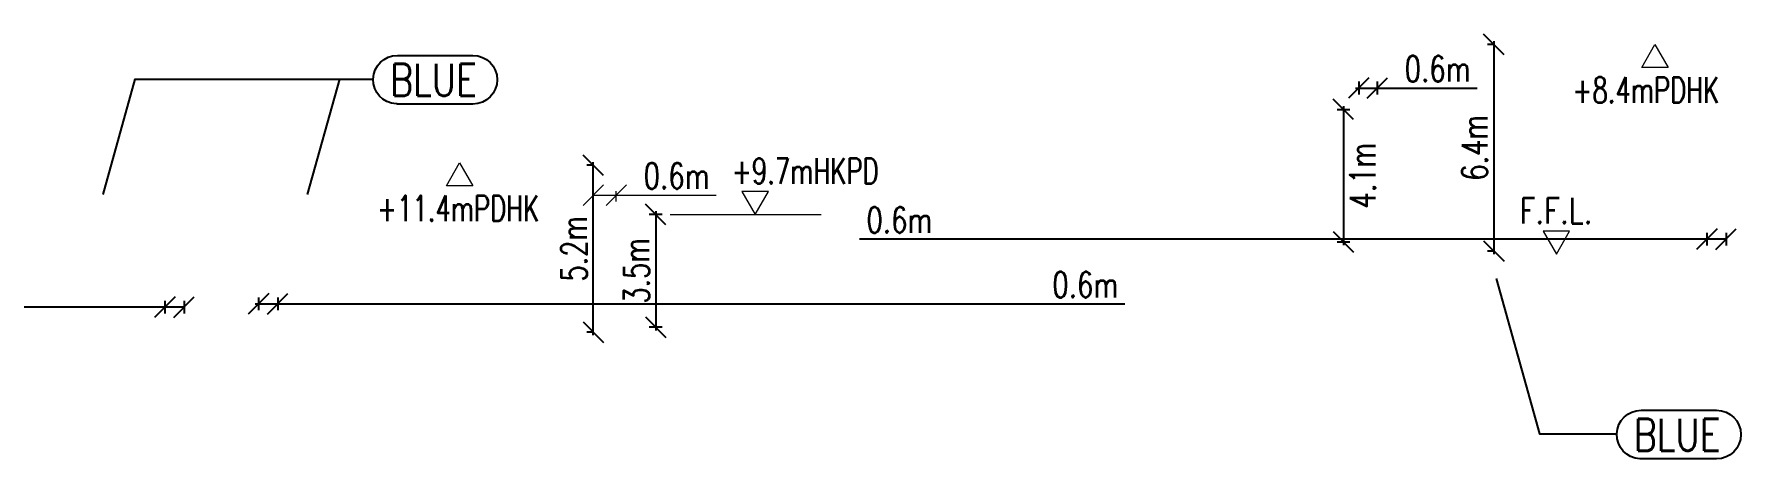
# Model space of a CAD drawing. Header units: millimetres. Extents: x 829698 to 839067, y 817400 to 823544.
# Drawn here: x 836071 to 836604, y 820010 to 820143 of the extents above; entities that cross this region are included whole.
import ezdxf
from ezdxf.enums import TextEntityAlignment as Align

# ---------------------------------------------------------------- set-up
doc = ezdxf.new("R2010")
doc.units = ezdxf.units.MM
doc.layers.add('01-txt', color=7, linetype='Continuous', lineweight=20)
doc.styles.add('ROMANS', font='romans.shx', dxfattribs={"width": 0.75})
doc.styles.get("Standard").update_dxf_attribs({"font": 'arial.ttf'})
doc.dimstyles.new('ISO-25', dxfattribs={"dimtxt": 2.5, "dimasz": 2.5, "dimexe": 1.25, "dimexo": 0.625, "dimtad": 1, "dimtxsty": 'Standard', "dimcen": 2.5, "dimadec": 0, "dimazin": 0, "dimtfac": 1, "dimtmove": 0, "dimatfit": 3, "dimfxl": 1, "dimarcsym": 0})

# ---------------------------------------------------------------- blocks, each defined once
blk = doc.blocks.new('_Oblique')
at = {"color": 0, "linetype": 'ByBlock', "lineweight": -2}
blk.add_line((-0.5, -0.5), (0.5, 0.5), dxfattribs=at)
blk = doc.blocks.new('*D19')
at = {"layer": '01-txt', "color": 0, "lineweight": -2, "transparency": 16777216}
for p, q in [((836265.42, 820087.4), (836265.42, 820050.25)), ((836267.42, 820086.4), (836263.42, 820086.4)), ((836267.42, 820051.25), (836263.42, 820051.25))]:
    blk.add_line(p, q, dxfattribs=at)
at = {"layer": 'Defpoints', "color": 0, "transparency": 16777216}
for p in [(836269.89, 820086.4), (836265.42, 820051.25), (836269.89, 820051.25)]:
    blk.add_point(p, dxfattribs=at)
at = {"layer": '01-txt', "color": 0, "lineweight": -2, "transparency": 16777216, "xscale": 6.4, "yscale": 6.4, "zscale": 6.4}
for p, rotation in [((836265.42, 820086.4), 90), ((836265.42, 820051.25), 270)]:
    blk.add_blockref('_Oblique', p, dxfattribs=dict(at, rotation=rotation))
at = {"layer": '01-txt', "color": 0, "lineweight": 20, "transparency": 16777216, "insert": (836259.42, 820068.83), "char_height": 8, "attachment_point": 5, "rotation": 90, "style": 'ROMANS'}
blk.add_mtext('3.5m', dxfattribs=at)
blk = doc.blocks.new('*D20')
at = {"layer": '01-txt', "color": 0, "lineweight": -2, "transparency": 16777216}
for p, q in [((836245.92, 820048.7), (836245.92, 820102.77)), ((836245.92, 820101.77), (836243.92, 820101.77)), ((836245.92, 820049.7), (836243.92, 820049.7))]:
    blk.add_line(p, q, dxfattribs=at)
at = {"layer": 'Defpoints', "color": 0, "transparency": 16777216}
for p in [(836245.92, 820101.77), (836245.92, 820101.77), (836245.92, 820049.7)]:
    blk.add_point(p, dxfattribs=at)
at = {"layer": '01-txt', "color": 0, "lineweight": -2, "transparency": 16777216, "xscale": 6.4, "yscale": 6.4, "zscale": 6.4}
for p, rotation in [((836245.92, 820101.77), 90), ((836245.92, 820049.7), 270)]:
    blk.add_blockref('_Oblique', p, dxfattribs=dict(at, rotation=rotation))
at = {"layer": '01-txt', "color": 0, "lineweight": 20, "transparency": 16777216, "insert": (836239.92, 820075.74), "char_height": 8, "attachment_point": 5, "rotation": 90, "style": 'ROMANS'}
blk.add_mtext('5.2m', dxfattribs=at)
blk = doc.blocks.new('*D21')
at = {"layer": '01-txt', "color": 0, "lineweight": -2, "transparency": 16777216}
for p, q in [((836112.06, 820057.47), (835847.34, 820057.47)), ((836118.06, 820057.47), (836111.06, 820057.47)), ((836112.06, 820059.47), (836112.06, 820055.47)), ((836118.06, 820059.47), (836118.06, 820055.47))]:
    blk.add_line(p, q, dxfattribs=at)
at = {"layer": 'Defpoints', "color": 0, "transparency": 16777216}
for p in [(836112.06, 820101.03), (836118.06, 820101.03), (836118.06, 820057.47)]:
    blk.add_point(p, dxfattribs=at)
at = {"layer": '01-txt', "color": 0, "lineweight": -2, "transparency": 16777216, "xscale": 6.4, "yscale": 6.4, "zscale": 6.4, "rotation": 180}
blk.add_blockref('_Oblique', (836112.06, 820057.47), dxfattribs=at)
at = {"layer": '01-txt', "color": 0, "lineweight": -2, "transparency": 16777216, "xscale": 6.4, "yscale": 6.4, "zscale": 6.4}
blk.add_blockref('_Oblique', (836118.06, 820057.47), dxfattribs=at)
at = {"layer": '01-txt', "color": 0, "lineweight": 20, "transparency": 16777216, "insert": (835859.77, 820063.47), "char_height": 8, "attachment_point": 5, "style": 'ROMANS'}
blk.add_mtext('0.6m', dxfattribs=at)
blk = doc.blocks.new('*D22')
at = {"layer": '01-txt', "color": 0, "lineweight": -2, "transparency": 16777216}
for p, q in [((836527.26, 820140.49), (836527.26, 820073.99)), ((836527.26, 820139.49), (836525.26, 820139.49)), ((836527.26, 820074.99), (836525.26, 820074.99))]:
    blk.add_line(p, q, dxfattribs=at)
at = {"layer": 'Defpoints', "color": 0, "transparency": 16777216}
for p in [(836527.26, 820139.49), (836527.26, 820074.99), (836527.26, 820074.99)]:
    blk.add_point(p, dxfattribs=at)
at = {"layer": '01-txt', "color": 0, "lineweight": -2, "transparency": 16777216, "xscale": 6.4, "yscale": 6.4, "zscale": 6.4}
for p, rotation in [((836527.26, 820139.49), 90), ((836527.26, 820074.99), 270)]:
    blk.add_blockref('_Oblique', p, dxfattribs=dict(at, rotation=rotation))
at = {"layer": '01-txt', "color": 0, "lineweight": 20, "transparency": 16777216, "insert": (836521.26, 820107.24), "char_height": 8, "attachment_point": 5, "rotation": 90, "style": 'ROMANS'}
blk.add_mtext('6.4m', dxfattribs=at)
blk = doc.blocks.new('*D23')
at = {"layer": '01-txt', "color": 0, "lineweight": -2, "transparency": 16777216}
for p, q in [((836484.04, 820125.89), (836490.84, 820125.89)), ((836485.04, 820127.89), (836485.04, 820123.89)), ((836490.84, 820127.89), (836490.84, 820123.89)), ((836490.84, 820125.89), (836522.1, 820125.89))]:
    blk.add_line(p, q, dxfattribs=at)
at = {"layer": 'Defpoints', "color": 0, "transparency": 16777216}
for p in [(836485.04, 820135.71), (836490.84, 820135.71), (836490.84, 820125.89)]:
    blk.add_point(p, dxfattribs=at)
at = {"layer": '01-txt', "color": 0, "lineweight": -2, "transparency": 16777216, "xscale": 6.4, "yscale": 6.4, "zscale": 6.4, "rotation": 180}
blk.add_blockref('_Oblique', (836485.04, 820125.89), dxfattribs=at)
at = {"layer": '01-txt', "color": 0, "lineweight": -2, "transparency": 16777216, "xscale": 6.4, "yscale": 6.4, "zscale": 6.4}
blk.add_blockref('_Oblique', (836490.84, 820125.89), dxfattribs=at)
at = {"layer": '01-txt', "color": 0, "lineweight": 20, "transparency": 16777216, "insert": (836509.67, 820131.89), "char_height": 8, "attachment_point": 5, "style": 'ROMANS'}
blk.add_mtext('0.6m', dxfattribs=at)
blk = doc.blocks.new('*D24')
at = {"layer": '01-txt', "color": 0, "lineweight": -2, "transparency": 16777216}
for p, q in [((836478.27, 820119.22), (836482.25, 820119.22)), ((836480.25, 820120.22), (836480.25, 820076.87)), ((836478.29, 820077.87), (836482.25, 820077.87))]:
    blk.add_line(p, q, dxfattribs=at)
at = {"layer": 'Defpoints', "color": 0, "transparency": 16777216}
for p in [(836476.27, 820119.22), (836476.29, 820077.87), (836480.25, 820077.87)]:
    blk.add_point(p, dxfattribs=at)
at = {"layer": '01-txt', "color": 0, "lineweight": -2, "transparency": 16777216, "xscale": 6.4, "yscale": 6.4, "zscale": 6.4}
for p, rotation in [((836480.25, 820119.22), 90), ((836480.25, 820077.87), 270)]:
    blk.add_blockref('_Oblique', p, dxfattribs=dict(at, rotation=rotation))
at = {"layer": '01-txt', "color": 0, "lineweight": 20, "transparency": 16777216, "insert": (836486.25, 820098.54), "char_height": 8, "attachment_point": 5, "rotation": 90, "style": 'ROMANS'}
blk.add_mtext('4.1m', dxfattribs=at)
blk = doc.blocks.new('*D25')
at = {"layer": '01-txt', "color": 0, "lineweight": -2, "transparency": 16777216}
for p, q in [((836593.81, 820078.7), (836329.09, 820078.7)), ((836599.81, 820078.7), (836592.81, 820078.7)), ((836593.81, 820080.7), (836593.81, 820076.7)), ((836599.81, 820080.7), (836599.81, 820076.7))]:
    blk.add_line(p, q, dxfattribs=at)
at = {"layer": 'Defpoints', "color": 0, "transparency": 16777216}
for p in [(836593.81, 820139.49), (836599.81, 820139.49), (836599.81, 820078.7)]:
    blk.add_point(p, dxfattribs=at)
at = {"layer": '01-txt', "color": 0, "lineweight": -2, "transparency": 16777216, "xscale": 6.4, "yscale": 6.4, "zscale": 6.4, "rotation": 180}
blk.add_blockref('_Oblique', (836593.81, 820078.7), dxfattribs=at)
at = {"layer": '01-txt', "color": 0, "lineweight": -2, "transparency": 16777216, "xscale": 6.4, "yscale": 6.4, "zscale": 6.4}
blk.add_blockref('_Oblique', (836599.81, 820078.7), dxfattribs=at)
at = {"layer": '01-txt', "color": 0, "lineweight": 20, "transparency": 16777216, "insert": (836341.52, 820084.7), "char_height": 8, "attachment_point": 5, "style": 'ROMANS'}
blk.add_mtext('0.6m', dxfattribs=at)
blk = doc.blocks.new('*D32')
at = {"layer": '01-txt', "color": 0, "lineweight": -2, "transparency": 16777216}
for p, q in [((836141.32, 820060.51), (836141.32, 820056.51)), ((836147.32, 820060.51), (836147.32, 820056.51)), ((836140.32, 820058.51), (836147.32, 820058.51)), ((836147.32, 820058.51), (836412.03, 820058.51))]:
    blk.add_line(p, q, dxfattribs=at)
at = {"layer": 'Defpoints', "color": 0, "transparency": 16777216}
for p in [(836141.32, 820101.03), (836147.32, 820101.03), (836147.32, 820058.51)]:
    blk.add_point(p, dxfattribs=at)
at = {"layer": '01-txt', "color": 0, "lineweight": -2, "transparency": 16777216, "xscale": 6.4, "yscale": 6.4, "zscale": 6.4, "rotation": 180}
blk.add_blockref('_Oblique', (836141.32, 820058.51), dxfattribs=at)
at = {"layer": '01-txt', "color": 0, "lineweight": -2, "transparency": 16777216, "xscale": 6.4, "yscale": 6.4, "zscale": 6.4}
blk.add_blockref('_Oblique', (836147.32, 820058.51), dxfattribs=at)
at = {"layer": '01-txt', "color": 0, "lineweight": 20, "transparency": 16777216, "insert": (836399.6, 820064.51), "char_height": 8, "attachment_point": 5, "style": 'ROMANS'}
blk.add_mtext('0.6m', dxfattribs=at)

msp = doc.modelspace()

# ---------------------------------------------------------------- linework, layer by layer
at = {"layer": '01-txt', "lineweight": 20}
for p, q in [((836245.919, 820090.459), (836245.919, 820093.709)), ((836245.919, 820092.459), (836253.095, 820092.459)), ((836253.095, 820090.459), (836253.095, 820093.709)), ((836253.095, 820092.459), (836284.352, 820092.459)), ((836269.885, 820086.402), (836317.153, 820086.402))]:
    msp.add_line(p, q, dxfattribs=at)
at = {"layer": '01-txt', "lineweight": 25}
for points in [[(836184.313, 820120.907, -0.9734554), (836184.72, 820136.056), (836208.311, 820136.056, -1), (836208.311, 820120.896), (836184.72, 820120.896, -0.0134508), (836184.313, 820120.907, -0.0134508)], [(836572.861, 820010.154, -0.9734554), (836573.268, 820025.303), (836596.859, 820025.303, -1), (836596.859, 820010.143), (836573.268, 820010.143, -0.0134508), (836572.861, 820010.154, -0.0134508)]]:
    msp.add_lwpolyline(points, format="xyb", dxfattribs=at)
at = {"layer": '01-txt', "lineweight": 20}
for points in [[(836577.607, 820139.494), (836581.764, 820132.294), (836573.45, 820132.294)], [(836204.163, 820102.535), (836208.32, 820095.335), (836200.006, 820095.335)], [(836296.489, 820086.402), (836300.646, 820093.602), (836292.332, 820093.602)], [(836546.796, 820073.985), (836550.953, 820081.185), (836542.639, 820081.185)]]:
    msp.add_lwpolyline(points, close=True, dxfattribs=at)
at = {"layer": '01-txt', "lineweight": 25}
for points in [[(836092.78, 820092.627), (836102.839, 820128.68), (836177.143, 820128.68)], [(836156.659, 820092.627), (836166.718, 820128.68)], [(836527.992, 820066.427), (836541.523, 820017.927), (836565.691, 820017.927)]]:
    msp.add_lwpolyline(points, dxfattribs=at)

# ---------------------------------------------------------------- block references
at = {"layer": '01-txt', "lineweight": 20, "xscale": 6.400000000000001, "yscale": 6.400000000000001, "zscale": 6.400000000000001, "rotation": 180}
msp.add_blockref('_Oblique', (836245.919, 820092.459), dxfattribs=at)
at = {"layer": '01-txt', "lineweight": 20, "xscale": 6.400000000000001, "yscale": 6.400000000000001, "zscale": 6.400000000000001}
msp.add_blockref('_Oblique', (836253.095, 820092.459), dxfattribs=at)

# ---------------------------------------------------------------- texts
at = {"layer": '01-txt', "lineweight": 25, "style": 'ROMANS', "width": 0.8}
for p in [(836182.457, 820123.407), (836571.005, 820012.654)]:
    msp.add_text('BLUE', height=10, dxfattribs=at).set_placement(p)
at = {"layer": '01-txt', "lineweight": 20, "style": 'ROMANS'}
for s, width, p in [('+8.4mPDHK', 0.7, (836551.812, 820125.255)), ('+9.7mHKPD', 0.7, (836289.206, 820099.976)), ('+11.4mPDHK', 0.7, (836178.368, 820088.295)), ('F.F.L.', 0.8, (836535.299, 820087.559))]:
    msp.add_text(s, height=8, dxfattribs=dict(at, width=width)).set_placement(p, align=Align.MIDDLE_LEFT)

# ---------------------------------------------------------------- dimensions: what is measured, and where the dimension line sits
at = {"layer": '01-txt', "lineweight": 20}
for base, p1, p2, text, override, picture, middle in [((836527.259, 820074.992), (836527.259, 820139.494), (836527.259, 820074.992), '6.4m', {"dimtxt": 8, "dimasz": 6.4, "dimexe": 2, "dimexo": 2, "dimgap": 2, "dimlfac": -2e-08, "dimtxsty": 'ROMANS', "dimblk1": 'Oblique', "dimblk2": 'Oblique', "dimsah": 1, "dimdle": 1, "dimfxl": 2, "dimfxlon": 1, "dimarcsym": 2}, '*D22', (836521.259, 820107.243)), ((836480.249, 820077.867), (836476.268, 820119.219), (836476.286, 820077.867), '4.1m', {"dimtxt": 8, "dimasz": 6.4, "dimexe": 2, "dimexo": 2, "dimgap": 2, "dimtad": 4, "dimlfac": 2e-07, "dimtxsty": 'ROMANS', "dimblk1": 'Oblique', "dimblk2": 'Oblique', "dimsah": 1, "dimdle": 1, "dimfxl": 2, "dimfxlon": 1, "dimarcsym": 2}, '*D24', (836486.249, 820098.543)), ((836245.919, 820101.771), (836245.919, 820049.703), (836245.919, 820101.771), '5.2m', {"dimtxt": 8, "dimasz": 6.4, "dimexe": 2, "dimexo": 2, "dimgap": 2, "dimlfac": 2e-07, "dimtxsty": 'ROMANS', "dimblk1": 'Oblique', "dimblk2": 'Oblique', "dimsah": 1, "dimdle": 1, "dimfxl": 2, "dimfxlon": 1, "dimarcsym": 2}, '*D20', (836239.919, 820075.737)), ((836265.424, 820051.25), (836269.885, 820086.402), (836269.885, 820051.25), '3.5m', {"dimtxt": 8, "dimasz": 6.4, "dimexe": 2, "dimexo": 2, "dimgap": 2, "dimlfac": -2e-08, "dimtxsty": 'ROMANS', "dimblk1": 'Oblique', "dimblk2": 'Oblique', "dimsah": 1, "dimdle": 1, "dimfxl": 2, "dimfxlon": 1, "dimarcsym": 2}, '*D19', (836259.424, 820068.826))]:
    dim = msp.add_linear_dim(base=base, p1=p1, p2=p2, angle=90, text=text, dimstyle='ISO-25', override=override, dxfattribs=at)
    dim.commit()
    dim.dimension.update_dxf_attribs({"geometry": picture, "text_midpoint": middle})
for base, p1, p2, override, picture, middle in [((836599.809, 820078.698), (836593.809, 820139.494), (836599.809, 820139.494), {"dimtxt": 8, "dimasz": 6.4, "dimexe": 2, "dimexo": 2, "dimgap": 2, "dimlfac": 2e-09, "dimtxsty": 'ROMANS', "dimblk1": 'Oblique', "dimblk2": 'Oblique', "dimsah": 1, "dimdle": 1, "dimfxl": 2, "dimfxlon": 1, "dimarcsym": 2}, '*D25', (836341.523, 820078.698)), ((836118.056, 820057.465), (836112.056, 820101.034), (836118.056, 820101.034), {"dimtxt": 8, "dimasz": 6.4, "dimexe": 2, "dimexo": 2, "dimgap": 2, "dimlfac": -2e-08, "dimtxsty": 'ROMANS', "dimblk1": 'Oblique', "dimblk2": 'Oblique', "dimsah": 1, "dimdle": 1, "dimfxl": 2, "dimfxlon": 1, "dimarcsym": 2}, '*D21', (835859.77, 820057.465))]:
    dim = msp.add_linear_dim(base=base, p1=p1, p2=p2, text='0.6m', dimstyle='ISO-25', override=override, dxfattribs=at)
    dim.commit()
    dim.dimension.update_dxf_attribs({"geometry": picture, "text_midpoint": middle, "dimtype": 160})
dim = msp.add_linear_dim(base=(836490.84, 820125.889), p1=(836485.044, 820135.71), p2=(836490.84, 820135.71), text='0.6m', dimstyle='ISO-25', override={"dimtxt": 8, "dimasz": 6.4, "dimexe": 2, "dimexo": 2, "dimgap": 2, "dimlfac": -2e-08, "dimtxsty": 'ROMANS', "dimblk1": 'Oblique', "dimblk2": 'Oblique', "dimsah": 1, "dimdle": 1, "dimfxl": 2, "dimfxlon": 1, "dimarcsym": 2}, dxfattribs=at)
dim.commit()
dim.dimension.update_dxf_attribs({"geometry": '*D23', "text_midpoint": (836509.669, 820131.889)})

# ---------------------------------------------------------------- next in the draw order: texts
at = {"layer": '01-txt', "lineweight": 20, "insert": (836271.923, 820098.459), "char_height": 8, "attachment_point": 5, "style": 'ROMANS', "bg_fill": 3, "box_fill_scale": 1.2, "bg_fill_color": 256, "bg_fill_transparency": 0}
msp.add_mtext('0.6m', dxfattribs=at)

# ---------------------------------------------------------------- next in the draw order: dimensions: what is measured, and where the dimension line sits
at = {"layer": '01-txt', "lineweight": 20}
dim = msp.add_linear_dim(base=(836147.318, 820058.514), p1=(836141.318, 820101.034), p2=(836147.318, 820101.034), text='0.6m', dimstyle='ISO-25', override={"dimtxt": 8, "dimasz": 6.4, "dimexe": 2, "dimexo": 2, "dimgap": 2, "dimlfac": -2e-08, "dimtxsty": 'ROMANS', "dimblk1": 'Oblique', "dimblk2": 'Oblique', "dimsah": 1, "dimdle": 1, "dimfxl": 2, "dimfxlon": 1, "dimarcsym": 2}, dxfattribs=at)
dim.commit()
dim.dimension.update_dxf_attribs({"geometry": '*D32', "text_midpoint": (836399.604, 820058.514), "dimtype": 160})

doc.saveas('drawing.dxf')
